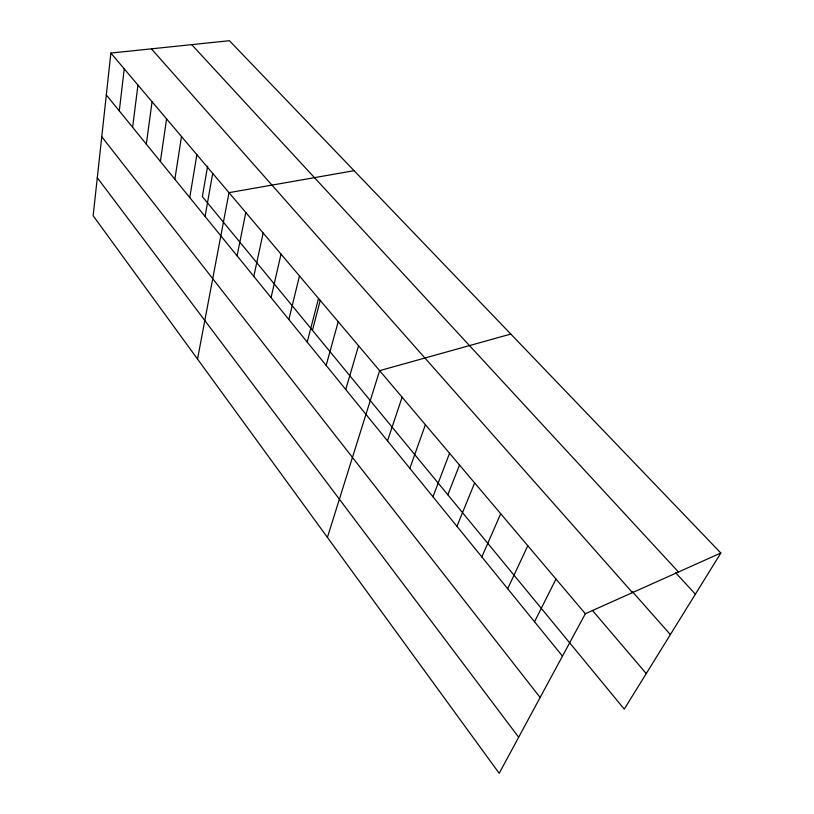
<?xml version="1.0" encoding="UTF-8"?>
<svg xmlns="http://www.w3.org/2000/svg" width="814" height="814" viewBox="0 0 814 814"><rect width="100%" height="100%" fill="white"/><g stroke="black" fill="none" stroke-linecap="round" stroke-linejoin="round"><path stroke-width="1.22" d="M110.877 53.073L93.152 215.741L499.196 773.3L585.347 613.736L720.848 553.021L229.406 40.7L110.877 53.073L585.347 613.736M119.292 110.908L124.227 68.854M132.621 127.299L137.953 85.073M146.317 144.149L152.065 101.74M160.389 161.467L166.575 118.885M174.857 179.273L181.502 136.528M189.754 197.588L196.876 154.691M207.621 166.209L202.35 196.591L624.257 709.126L720.848 553.021M205.067 216.432L212.698 173.392M197.527 359.066L228.999 192.653L354.09 170.686M237.078 255.81L245.808 212.515M253.815 276.404L263.136 232.997M271.062 297.619L281.013 254.121M288.848 319.505L299.471 275.926M307.204 342.094L318.528 298.443M312.444 330.331L320.289 300.234M326.149 365.405L338.217 321.713M345.726 389.479L358.577 345.767M327.411 537.413L379.639 370.655L510.816 334.066M387.505 440.883L402.106 397.201M409.829 468.345L425.396 424.725M432.956 496.805L449.562 453.276M447.832 494.81L459.595 464.804M456.949 526.312L474.643 482.926M481.837 556.929L500.712 513.715M507.682 588.726L527.808 545.736M534.533 621.774L555.993 579.049M191.697 44.638L678.479 572.008M675.64 572.761L695.38 594.189M632.478 591.758L670.38 634.584M151.424 48.84L632.478 592.623M592.46 610.449L646.255 673.585M106.319 94.943L562.464 656.125M101.76 136.721L540.12 697.496M97.293 177.747L518.66 737.25"/></g></svg>
